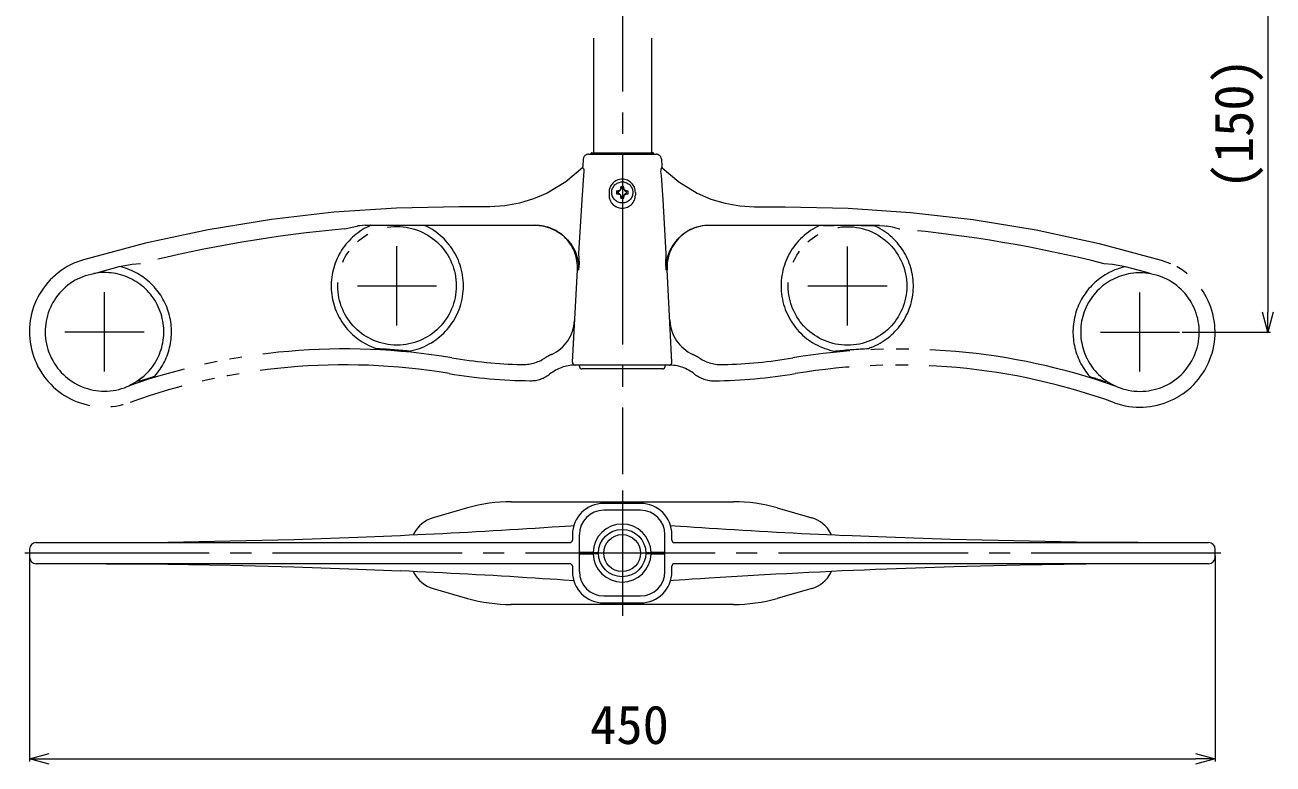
# Model space of a CAD drawing. Units: millimetres, scale not verified. Extents: x -2375 to -393, y -1680 to 1520.
# Drawn here: x -1189.8 to -716.1, y -16 to 264.4 of the extents above; entities that cross this region are included whole.
import ezdxf
from ezdxf.enums import TextEntityAlignment as Align

# ---------------------------------------------------------------- set-up
doc = ezdxf.new("R2010")
doc.units = ezdxf.units.MM
doc.header["$LTSCALE"] = 8
doc.linetypes.add('CHAIN2', pattern=[12, 9, -1, 1, -1])
doc.linetypes.add('DOUBLE_CHAIN2', pattern=[12.8, 9, -1, 0.6, -0.6, 0.6, -1])
for name, color, linetype, lineweight in [('0-3_YKK_D', 6, 'Continuous', 9), ('0-4_YKK_13', 4, 'Continuous', 9), ('0-5_YKK_12', 2, 'CHAIN2', 9)]:
    doc.layers.add(name, color=color, linetype=linetype, lineweight=lineweight)
doc.styles.add('ＭＳ ゴシック', font='')
doc.styles.get('ＭＳ ゴシック').set_extended_font_data('MS Gothic')

msp = doc.modelspace()

# ---------------------------------------------------------------- linework, layer by layer
at = {"layer": '0-3_YKK_D'}
for p, q in [((-718.069, 290.386), (-718.069, 155.386)), ((-718.069, 147.886), (-720.078, 155.386)), ((-718.069, 147.886), (-718.069, 155.386)), ((-716.059, 155.386), (-718.069, 147.886)), ((-750.568, 147.886), (-717.069, 147.886)), ((-1188.016, 62.991), (-1188.016, -15.037)), ((-738.016, 62.991), (-738.016, -15.037)), ((-1188.016, -14.036), (-1180.516, -12.027)), ((-1188.016, -14.036), (-1180.516, -14.036)), ((-1180.516, -16.046), (-1188.016, -14.036)), ((-1180.516, -14.036), (-745.516, -14.036)), ((-745.516, -12.027), (-738.016, -14.036)), ((-738.016, -14.036), (-745.516, -14.036)), ((-738.016, -14.036), (-745.516, -16.046))]:
    msp.add_line(p, q, dxfattribs=at)
at = {"layer": '0-4_YKK_13', "linetype": 'DOUBLE_CHAIN2'}
for p, q in [((-974.016, 259.482), (-974.016, 215.886)), ((-952.016, 259.482), (-952.016, 215.886)), ((-977.88, 213.49), (-978.022, 210.765)), ((-975.882, 215.386), (-970.042, 215.386)), ((-975.068, 215.386), (-975.067, 215.412)), ((-974.568, 215.886), (-970.042, 215.886)), ((-970.042, 215.886), (-956.042, 215.886)), ((-970.042, 215.386), (-956.042, 215.386)), ((-956.042, 215.886), (-951.517, 215.886)), ((-956.042, 215.386), (-950.202, 215.386)), ((-951.016, 215.386), (-951.018, 215.412)), ((-948.205, 213.49), (-948.062, 210.765)), ((-968.069, 200.886), (-968.069, 199.886)), ((-965.208, 201.461), (-964.563, 201.461)), ((-965.208, 200.311), (-964.563, 200.311)), ((-964.69, 201.386), (-964.69, 200.386)), ((-964.601, 201.305), (-964.601, 200.466)), ((-963.617, 202.406), (-963.617, 203.051)), ((-963.617, 198.72), (-963.617, 199.365)), ((-962.543, 202.533), (-963.542, 202.533)), ((-963.542, 199.238), (-962.543, 199.238)), ((-962.623, 202.445), (-963.462, 202.445)), ((-963.462, 199.327), (-962.623, 199.327)), ((-962.467, 202.406), (-962.467, 203.051)), ((-962.467, 198.72), (-962.467, 199.365)), ((-961.522, 201.461), (-960.877, 201.461)), ((-961.522, 200.311), (-960.877, 200.311)), ((-961.484, 200.466), (-961.484, 201.305)), ((-961.395, 200.386), (-961.395, 201.386)), ((-958.069, 200.886), (-958.069, 199.886)), ((-1013.285, 195.411), (-1024.933, 195.416)), ((-912.822, 195.386), (-901.174, 195.386)), ((-1060.667, 188.434), (-996.011, 188.402)), ((-1053.544, 188.392), (-1058.43, 188.395)), ((-1039.39, 188.385), (-1043.54, 188.387)), ((-865.444, 188.386), (-930.099, 188.386)), ((-886.721, 188.347), (-882.571, 188.347)), ((-872.566, 188.347), (-867.681, 188.347)), ((-981.944, 136.438), (-980.086, 171.557)), ((-980.086, 171.557), (-979.638, 171.557)), ((-946.033, 171.548), (-946.481, 171.548)), ((-944.193, 136.438), (-946.033, 171.548)), ((-945.192, 135.386), (-980.945, 135.386)), ((-979.337, 134.938), (-979.314, 135.386)), ((-947.799, 133.886), (-978.339, 133.886)), ((-946.8, 134.938), (-946.823, 135.386))]:
    msp.add_line(p, q, dxfattribs=at)
at = {"layer": '0-4_YKK_13'}
for p, q in [((-978.301, 210.12), (-978.195, 210.227)), ((-947.799, 210.112), (-947.904, 210.219)), ((-964.601, 200.466), (-964.69, 200.386)), ((-963.462, 202.445), (-963.542, 202.533)), ((-962.623, 199.327), (-962.543, 199.238)), ((-961.484, 201.305), (-961.395, 201.386)), ((-1167.558, 175.339), (-1171.157, 174.018)), ((-758.559, 175.237), (-754.961, 173.915)), ((-1043.882, 140.638), (-1044.025, 140.641)), ((-882.252, 140.598), (-882.109, 140.601)), ((-1140.514, 131.149), (-1141.769, 130.615)), ((-785.625, 131.061), (-784.37, 130.526)), ((-1021.787, 81.147), (-1034.874, 77.396)), ((-1005.308, 83.491), (-920.852, 83.491)), ((-956.106, 82.868), (-970.106, 82.868)), ((-904.245, 81.147), (-891.158, 77.396)), ((-956.106, 80.261), (-970.106, 80.261)), ((-1185.606, 67.991), (-1150.765, 67.991)), ((-1183.106, 67.991), (-1170.195, 67.991)), ((-1150.765, 67.991), (-1028.394, 67.991)), ((-1028.394, 67.991), (-998.046, 67.991)), ((-998.046, 67.991), (-992.07, 67.991)), ((-992.07, 67.991), (-982.933, 67.991)), ((-981.983, 70.991), (-981.983, 68.941)), ((-979.35, 71.017), (-979.35, 64.267)), ((-946.862, 64.267), (-946.862, 71.017)), ((-944.23, 68.941), (-944.23, 70.991)), ((-943.279, 67.991), (-934.142, 67.991)), ((-934.142, 67.991), (-928.167, 67.991)), ((-928.167, 67.991), (-897.819, 67.991)), ((-897.819, 67.991), (-775.447, 67.991)), ((-775.447, 67.991), (-740.606, 67.991)), ((-756.017, 67.991), (-743.106, 67.991)), ((-1188.016, 65.491), (-1188.016, 62.491)), ((-978.35, 64.267), (-979.35, 64.267)), ((-979.35, 63.767), (-979.35, 57.017)), ((-979.35, 63.767), (-978.35, 63.767)), ((-979.299, 64.267), (-979.299, 63.767)), ((-975.104, 64.267), (-978.35, 64.267)), ((-978.35, 63.767), (-975.104, 63.767)), ((-975.106, 63.767), (-975.106, 64.267)), ((-974.206, 64.267), (-974.206, 63.767)), ((-974.106, 63.767), (-974.106, 64.267)), ((-974.103, 64.267), (-972.103, 64.267)), ((-972.103, 63.767), (-974.103, 63.767)), ((-972.906, 63.767), (-972.906, 64.267)), ((-972.606, 64.267), (-972.606, 63.767)), ((-954.11, 64.267), (-952.109, 64.267)), ((-952.109, 63.767), (-954.11, 63.767)), ((-953.306, 64.267), (-953.306, 63.767)), ((-952.106, 64.267), (-952.106, 63.767)), ((-952.006, 63.767), (-952.006, 64.267)), ((-947.863, 64.267), (-951.109, 64.267)), ((-951.109, 63.767), (-947.863, 63.767)), ((-951.106, 64.267), (-951.106, 63.767)), ((-946.862, 64.267), (-947.863, 64.267)), ((-947.863, 63.767), (-946.862, 63.767)), ((-946.914, 63.767), (-946.914, 64.267)), ((-946.862, 57.017), (-946.862, 63.767)), ((-738.016, 62.491), (-738.016, 65.491)), ((-1150.765, 59.991), (-1185.606, 59.991)), ((-1170.195, 59.991), (-1183.106, 59.991)), ((-1028.394, 59.991), (-1150.765, 59.991)), ((-998.046, 59.991), (-1028.394, 59.991)), ((-992.07, 59.991), (-998.046, 59.991)), ((-982.933, 59.991), (-992.07, 59.991)), ((-981.983, 59.041), (-981.983, 56.991)), ((-944.23, 56.991), (-944.23, 59.041)), ((-934.142, 59.991), (-943.279, 59.991)), ((-928.167, 59.991), (-934.142, 59.991)), ((-897.819, 59.991), (-928.167, 59.991)), ((-775.447, 59.991), (-897.819, 59.991)), ((-740.606, 59.991), (-775.447, 59.991)), ((-743.106, 59.991), (-756.017, 59.991)), ((-1034.874, 50.586), (-1021.787, 46.835)), ((-970.106, 47.773), (-956.106, 47.773)), ((-891.158, 50.586), (-904.245, 46.835)), ((-920.852, 44.491), (-1005.308, 44.491)), ((-970.106, 45.114), (-956.106, 45.114))]:
    msp.add_line(p, q, dxfattribs=at)
for points in [[(-978.195, 210.227), (-984.469, 204.865), (-991.533, 200.602), (-996.706, 198.398), (-1002.109, 196.78), (-1007.642, 195.78), (-1013.285, 195.411)], [(-978.195, 210.227), (-978.147, 210.265), (-977.964, 210.255), (-977.78, 210.017), (-977.654, 209.615), (-977.633, 209.492), (-977.598, 208.768), (-977.813, 207.276)], [(-947.904, 210.219), (-947.953, 210.257), (-948.136, 210.247), (-948.32, 210.009), (-948.446, 209.608), (-948.467, 209.485), (-948.502, 208.761), (-948.289, 207.269)], [(-947.904, 210.219), (-941.633, 204.855), (-934.571, 200.588), (-929.4, 198.381), (-923.997, 196.761), (-918.465, 195.758), (-912.822, 195.386)], [(-977.813, 207.276), (-978.398, 198.082), (-979.65, 177.763)], [(-948.289, 207.269), (-947.708, 198.074), (-946.466, 177.755)], [(-964.601, 201.305), (-964.69, 201.386), (-964.462, 201.402), (-964.241, 201.461), (-964.399, 201.461), (-964.547, 201.461), (-964.563, 201.461)], [(-964.241, 200.311), (-964.462, 200.369), (-964.69, 200.386)], [(-963.617, 202.406), (-963.667, 202.229), (-963.862, 201.883), (-964.147, 201.628), (-964.488, 201.478), (-964.563, 201.461)], [(-964.563, 200.311), (-964.385, 200.261), (-964.04, 200.066), (-963.785, 199.781), (-963.634, 199.44), (-963.617, 199.365)], [(-964.241, 200.311), (-964.399, 200.311), (-964.547, 200.311), (-964.563, 200.311)], [(-963.617, 202.406), (-963.617, 202.197), (-963.617, 202.084), (-963.559, 202.305), (-963.542, 202.533)], [(-963.462, 199.327), (-963.542, 199.238), (-963.559, 199.466), (-963.617, 199.687), (-963.617, 199.529), (-963.617, 199.381), (-963.617, 199.365)], [(-962.623, 202.445), (-962.543, 202.533), (-962.526, 202.305), (-962.467, 202.084)], [(-962.467, 199.687), (-962.526, 199.466), (-962.543, 199.238)], [(-961.522, 201.461), (-961.699, 201.51), (-962.045, 201.706), (-962.3, 201.99), (-962.45, 202.331), (-962.467, 202.406)], [(-962.467, 202.406), (-962.467, 202.197), (-962.467, 202.084)], [(-962.467, 199.365), (-962.418, 199.543), (-962.223, 199.888), (-961.938, 200.143), (-961.597, 200.293), (-961.522, 200.311)], [(-962.467, 199.687), (-962.467, 199.529), (-962.467, 199.381), (-962.467, 199.365)], [(-961.522, 201.461), (-961.731, 201.461), (-961.843, 201.461), (-961.623, 201.402), (-961.395, 201.386)], [(-961.484, 200.466), (-961.395, 200.386), (-961.623, 200.369), (-961.843, 200.311)], [(-961.522, 200.311), (-961.731, 200.311), (-961.843, 200.311)], [(-1024.933, 195.416), (-1048.734, 194.96), (-1072.508, 193.37), (-1096.173, 190.652), (-1120.199, 186.709), (-1144.024, 181.599), (-1167.558, 175.339)], [(-901.174, 195.386), (-877.374, 194.917), (-853.6, 193.316), (-829.936, 190.586), (-805.912, 186.631), (-782.09, 181.509), (-758.559, 175.237)], [(-1068.351, 187.02), (-1068.324, 187.027), (-1065.594, 187.691), (-1063.642, 188.097), (-1063.357, 188.151)], [(-1060.667, 188.434), (-1062.635, 188.234), (-1063.357, 188.151)], [(-996.011, 188.402), (-993.362, 188.183), (-990.65, 187.488), (-988.093, 186.346), (-985.801, 184.815), (-983.788, 182.929), (-982.203, 180.874), (-980.956, 178.595), (-980.112, 176.2), (-979.671, 173.699), (-979.638, 171.557)], [(-930.099, 188.386), (-932.749, 188.168), (-935.461, 187.474), (-938.018, 186.334), (-940.312, 184.803), (-942.325, 182.919), (-943.912, 180.864), (-945.159, 178.586), (-946.005, 176.192), (-946.447, 173.691), (-946.481, 171.548)], [(-865.444, 188.386), (-863.476, 188.184), (-862.754, 188.101)], [(-857.76, 186.967), (-857.787, 186.974), (-860.517, 187.64), (-862.468, 188.047), (-862.754, 188.101)], [(-979.65, 177.763), (-979.468, 173.854), (-979.635, 171.581), (-979.638, 171.557)], [(-946.466, 177.755), (-946.649, 173.846), (-946.484, 171.573), (-946.481, 171.548)], [(-1163.592, 170.12), (-1163.584, 170.122), (-1163.557, 170.13), (-1163.462, 170.157), (-1163.031, 170.283), (-1161.217, 170.806), (-1154.055, 172.8)], [(-1154.055, 172.8), (-1149.074, 173.641), (-1145.929, 173.897), (-1145.904, 173.898)], [(-762.528, 170.02), (-762.536, 170.022), (-762.563, 170.03), (-762.658, 170.058), (-763.088, 170.183), (-764.902, 170.708), (-772.064, 172.706), (-777.044, 173.549), (-780.188, 173.806), (-780.214, 173.807)], [(-1169.691, 168.075), (-1166.746, 169.306), (-1163.592, 170.12)], [(-756.43, 167.972), (-759.374, 169.204), (-762.528, 170.02)], [(-981.134, 152.564), (-981.166, 152.227), (-981.168, 152.21)], [(-944.995, 152.555), (-944.963, 152.218), (-944.961, 152.201)], [(-1057.51, 142.088), (-1057.182, 141.952), (-1056.967, 141.847), (-1056.829, 141.764), (-1056.707, 141.661), (-1056.672, 141.61), (-1056.659, 141.569)], [(-868.623, 142.041), (-868.952, 141.905), (-869.167, 141.8), (-869.305, 141.717), (-869.427, 141.614), (-869.462, 141.563), (-869.474, 141.522)], [(-1145.284, 130.595), (-1147.254, 129.148), (-1149.366, 127.926), (-1149.91, 127.659)], [(-1145.736, 129.34), (-1146.219, 129.237), (-1146.457, 129.215), (-1146.537, 129.219), (-1146.608, 129.238), (-1146.639, 129.262), (-1146.653, 129.295), (-1146.648, 129.341), (-1146.608, 129.421), (-1146.393, 129.66), (-1145.284, 130.595)], [(-780.404, 129.249), (-779.921, 129.146), (-779.683, 129.123), (-779.603, 129.128), (-779.532, 129.147), (-779.501, 129.171), (-779.487, 129.204), (-779.491, 129.25), (-779.532, 129.33), (-779.747, 129.569), (-780.856, 130.504)], [(-780.856, 130.504), (-778.886, 129.057), (-776.775, 127.834), (-776.23, 127.566)], [(-1150.218, 127.49), (-1150.216, 127.496), (-1150.203, 127.507), (-1150.166, 127.53), (-1149.987, 127.622), (-1149.91, 127.659)], [(-775.923, 127.397), (-775.925, 127.403), (-775.938, 127.414), (-775.975, 127.437), (-776.154, 127.529), (-776.23, 127.566)], [(-996.139, 73.505), (-992.835, 73.716), (-989.651, 73.924), (-987.046, 74.096), (-984.693, 74.254), (-982.632, 74.394), (-981.459, 74.475)], [(-944.754, 74.475), (-944.709, 74.472), (-943.035, 74.357), (-940.905, 74.213), (-938.476, 74.05), (-935.764, 73.871), (-932.886, 73.685), (-930.074, 73.505)], [(-1158.925, 68.014), (-1135.507, 68.209), (-1111.827, 68.61), (-1087.703, 69.228), (-1063.432, 70.064), (-1047.185, 70.743)], [(-767.288, 68.014), (-790.706, 68.209), (-814.385, 68.61), (-838.51, 69.228), (-862.78, 70.064), (-879.027, 70.743)], [(-974.103, 64.267), (-974.16, 64.267), (-974.323, 64.267), (-974.573, 64.267), (-974.884, 64.267), (-975.104, 64.267)], [(-975.104, 63.767), (-974.772, 63.767), (-974.479, 63.767), (-974.255, 63.767), (-974.128, 63.767), (-974.103, 63.767)], [(-951.109, 64.267), (-951.44, 64.267), (-951.734, 64.267), (-951.957, 64.267), (-952.085, 64.267), (-952.109, 64.267)], [(-952.109, 63.767), (-952.053, 63.767), (-951.89, 63.767), (-951.639, 63.767), (-951.329, 63.767), (-951.109, 63.767)], [(-1158.925, 59.968), (-1135.507, 59.772), (-1111.827, 59.371), (-1087.703, 58.753), (-1063.432, 57.918), (-1047.185, 57.238)], [(-762.332, 59.984), (-786.994, 59.816), (-812.027, 59.42), (-837.248, 58.791), (-862.703, 57.921)], [(-981.459, 53.506), (-981.503, 53.509), (-983.177, 53.624), (-985.307, 53.768), (-987.736, 53.931), (-990.449, 54.11), (-993.326, 54.297), (-996.139, 54.477)], [(-930.074, 54.477), (-933.378, 54.265), (-936.561, 54.058), (-939.166, 53.885), (-941.519, 53.727), (-943.58, 53.587), (-944.754, 53.506)]]:
    msp.add_lwpolyline(points, dxfattribs=at)
at = {"layer": '0-4_YKK_13', "linetype": 'DOUBLE_CHAIN2'}
for centre, radius in [((-963.042, 200.886), 4), ((-1048.554, 165.428), 22.5), ((-877.569, 165.386), 22.5)]:
    msp.add_circle(centre, radius, dxfattribs=at)
at = {"layer": '0-4_YKK_13'}
for radius in [9, 7]:
    msp.add_circle((-963.106, 64.017), radius, dxfattribs=at)
at = {"layer": '0-4_YKK_13', "linetype": 'DOUBLE_CHAIN2'}
for centre, radius, start, end in [((-975.882, 213.385), 2, 90, 177), ((-974.568, 215.386), 0.5, 90, 177), ((-951.517, 215.386), 0.5, 3, 90), ((-950.202, 213.385), 2, 3, 90), ((-979.01, 210.826), 1, 315.10773, 356.9715), ((-947.09, 210.818), 1, 183, 224.86377), ((-963.069, 200.886), 5, 0, 180), ((-963.069, 199.886), 5, 180, 0), ((-957.274, 200.886), 7.955, 175.85475, 184.14523), ((-964.767, 202.611), 1.316, 277.25534, 352.74464), ((-964.767, 199.161), 1.316, 7.25534, 82.74464), ((-963.042, 195.126), 7.946, 85.85019, 94.1498), ((-961.317, 202.611), 1.316, 187.25534, 262.74464), ((-961.317, 199.161), 1.316, 97.25534, 172.74464), ((-968.811, 200.886), 7.955, 355.85478, 4.1452), ((-963.042, 206.649), 7.95, 265.85216, 274.14783), ((-1025.145, -304.084), 493, 95.02776, 104.17862), ((-1048.554, 165.428), 25, 113.26988, 249.00603), ((-1048.554, 165.428), 25.227, 280.6718, 65.50575), ((-996.063, 172.402), 16, 356.9715, 89.9715), ((-930.055, 172.386), 16, 90, 183), ((-877.569, 165.386), 25.227, 114.46574, 259.29968), ((-877.569, 165.386), 25, 290.96547, 66.7016), ((-901.21, -304.114), 493, 75.79288, 84.94374), ((-1159.562, 147.983), 28.5, 114.00555, 289.85103), ((-1159.562, 147.983), 25.421, 318.53113, 77.48753), ((-766.568, 147.886), 25.421, 102.48396, 221.44037), ((-766.568, 147.886), 28.5, 250.12047, 65.96594), ((-1159.562, 147.983), 22.5, 116.75414, 295.40237), ((-1159.562, 147.983), 22.5, 309.39091, 100.31659), ((-766.568, 147.886), 22.5, 79.65489, 230.58058), ((-766.568, 147.886), 22.5, 244.56912, 63.21736), ((-996.089, 152.999), 14.942, 294.73701, 356.9715), ((-930.04, 152.983), 14.942, 183, 245.23448), ((-1068.386, -104.562), 246.058, 80.49863, 109.42482), ((-1068.386, -104.562), 246.41, 84.32632, 87.27229), ((-995.755, 329.402), 193.942, 260.49863, 268.32166), ((-1000.968, 151.478), 15.942, 268.32166, 302.40152), ((-980.606, 119.394), 22.058, 114.73701, 122.40152), ((-945.539, 119.386), 22.058, 57.56998, 65.23448), ((-925.161, 151.459), 15.942, 237.56998, 271.64983), ((-930.286, 329.386), 193.942, 271.64983, 279.47287), ((-857.87, -104.614), 246.058, 70.54668, 99.47287), ((-857.87, -104.614), 246.41, 92.6992, 95.64517), ((-1068.386, -104.562), 240, 80.49863, 109.85103), ((-980.606, 119.394), 16, 91.50233, 128.14761), ((-980.945, 136.386), 1, 176.9715, 270), ((-978.339, 134.886), 1, 176.97169, 270), ((-947.799, 134.886), 1, 270, 2.9998), ((-945.539, 119.386), 16, 51.82387, 90), ((-945.192, 136.386), 1, 270, 3), ((-857.87, -104.614), 240, 70.12047, 99.47287), ((-1068.386, -104.562), 246.36, 107.32959, 108.29877), ((-995.755, 329.402), 200, 260.49863, 269.34584), ((-997.901, 141.414), 12, 269.34584, 308.14761), ((-928.233, 141.397), 12, 231.82387, 270.62564), ((-930.286, 329.386), 200, 270.62564, 279.47287), ((-857.87, -104.614), 246.36, 71.67273, 72.64189)]:
    msp.add_arc(centre, radius, start, end, dxfattribs=at)
at = {"layer": '0-4_YKK_13'}
for centre, radius, start, end in [((-1005.18, 23.491), 60, 90, 106.06802), ((-970.106, 70.991), 11.875, 90, 180), ((-956.106, 70.991), 11.875, 0, 90), ((-920.852, 23.491), 60, 73.93196, 90), ((-1031.553, 65.865), 12, 106.06802, 152.22395), ((-970.106, 71.017), 9.242, 90, 180), ((-956.106, 71.017), 9.242, 0, 90), ((-894.479, 65.865), 12, 27.77603, 73.93196), ((-1170.195, 2817.991), 2750, 272.56375, 273.62886), ((-1027.995, 63.991), 16.021, 152.22395, 154.21075), ((-963.106, 64.017), 11, 1.30228, 178.69771), ((-756.017, 2817.991), 2750, 266.37112, 267.43623), ((-898.037, 63.991), 16.021, 25.75516, 27.77603), ((-1185.516, 65.491), 2.5, 90, 180), ((-982.933, 68.941), 0.95, 270, 0), ((-943.279, 68.941), 0.95, 180, 270), ((-740.516, 65.491), 2.5, 0, 90), ((-1185.516, 62.491), 2.5, 180, 270), ((-963.106, 64.017), 11, 181.30228, 358.69771), ((-740.516, 62.491), 2.5, 270, 0), ((-1170.195, -2690.009), 2750, 86.37112, 87.43623), ((-1027.995, 63.991), 16.021, 205.78923, 207.77603), ((-982.933, 59.041), 0.95, 0, 90), ((-970.106, 56.991), 11.875, 180, 270), ((-970.106, 57.017), 9.242, 180, 270), ((-956.106, 57.017), 9.242, 270, 0), ((-956.106, 56.991), 11.875, 270, 0), ((-943.279, 59.041), 0.95, 90, 180), ((-756.017, -2690.009), 2750, 92.22333, 93.62886), ((-898.037, 63.991), 16.021, 332.22395, 334.24481), ((-1031.553, 62.117), 12, 207.77603, 253.93196), ((-894.479, 62.117), 12, 286.06802, 332.22395), ((-1005.18, 104.491), 60, 253.93196, 270), ((-920.852, 104.491), 60, 270, 286.06802)]:
    msp.add_arc(centre, radius, start, end, dxfattribs=at)
at = {"layer": '0-5_YKK_12'}
for p, q in [((-963.016, 1079.257), (-963.016, 94.09)), ((-963.016, 1079.157), (-963.016, 93.99)), ((-1048.554, 150.428), (-1048.554, 180.428)), ((-877.569, 150.386), (-877.569, 180.386)), ((-1159.562, 132.983), (-1159.562, 162.983)), ((-1063.554, 165.428), (-1033.553, 165.428)), ((-892.568, 165.386), (-862.568, 165.386)), ((-766.568, 132.886), (-766.568, 162.886)), ((-1174.562, 147.983), (-1144.562, 147.983)), ((-781.568, 147.886), (-751.568, 147.886)), ((-963.016, 87.753), (-963.016, 40.229)), ((-735.817, 63.991), (-1189.756, 63.991))]:
    msp.add_line(p, q, dxfattribs=at)

# ---------------------------------------------------------------- texts
at = {"layer": '0-3_YKK_D', "color": 4, "style": 'ＭＳ ゴシック'}
msp.add_text('(150)', height=14.66, rotation=90, dxfattribs=at).set_placement((-719.268, 202.006), align=Align.BOTTOM_LEFT)
msp.add_text('450', height=14.66, dxfattribs=at).set_placement((-975.256, -12.837), align=Align.BOTTOM_LEFT)

doc.saveas('drawing.dxf')
